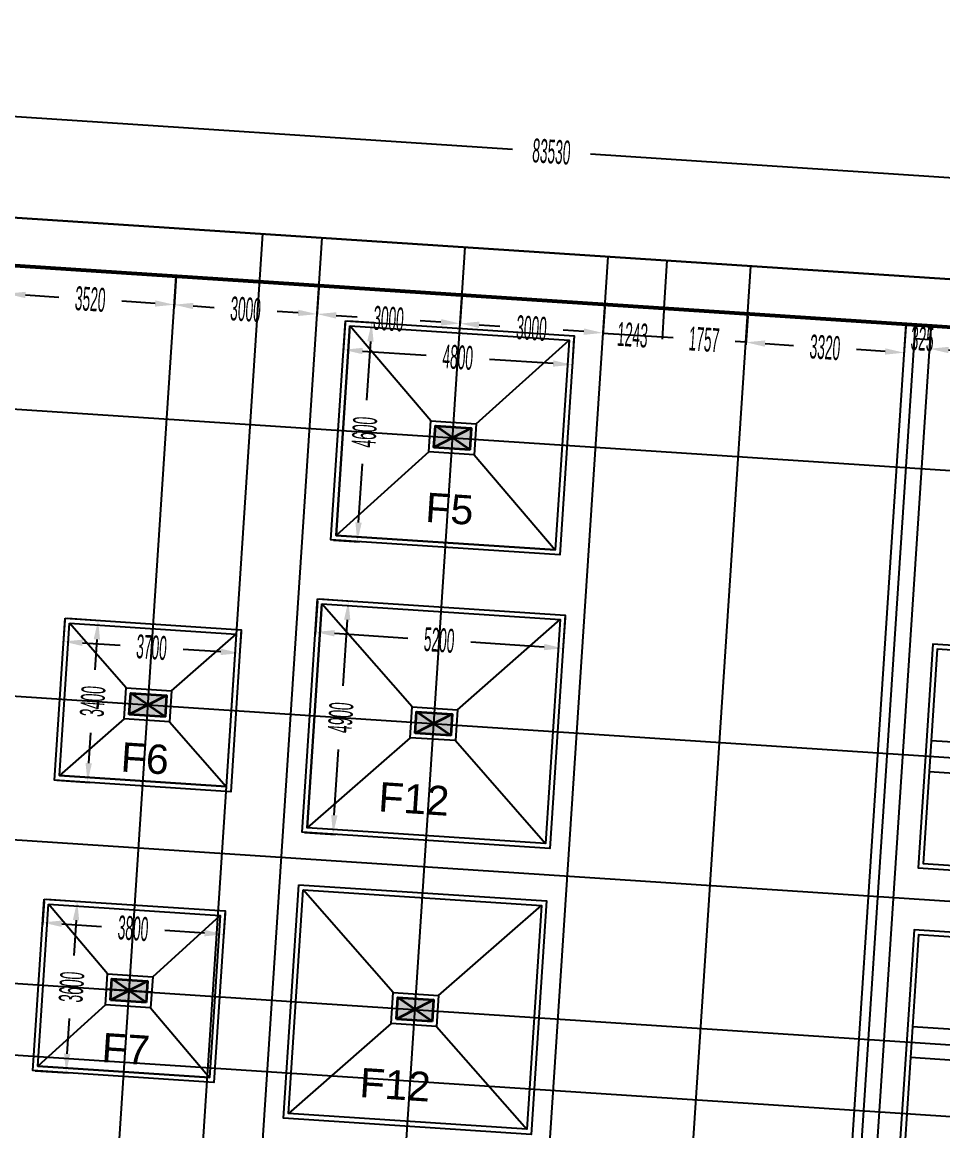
# Model space of a CAD drawing. Header units: millimetres. Extents: x -3092162 to 4513894, y -12317808 to 1849994.
# Drawn here: x 434183.31 to 434202.59, y -5893671.73 to -5893648.51 of the extents above; entities that cross this region are included whole.
import ezdxf

# ---------------------------------------------------------------- set-up
doc = ezdxf.new("R2010")
doc.units = ezdxf.units.MM
doc.header["$LTSCALE"] = 2
doc.header["$MEASUREMENT"] = 0
doc.header["$PDMODE"] = 34
doc.header["$PDSIZE"] = 500
doc.layers.add('cent lines', color=161, linetype='Continuous')
doc.layers.add('sree dim', color=7, linetype='Continuous')
for name, color, linetype, lineweight in [('coloumn', 10, 'Continuous', 35), ('FOUNDATIONS', 250, 'Continuous', 25), ('LINE', 250, 'Continuous', 20)]:
    doc.layers.add(name, color=color, linetype=linetype, lineweight=lineweight)
doc.styles.add('250', font='ARIALN.TTF', dxfattribs={"width": 0.5, "height": 150})
doc.styles.add('style3', font='arialbi.ttf')
doc.dimstyles.new('250', dxfattribs={"dimscale": 0, "dimtxt": 150, "dimasz": 50, "dimexe": 50, "dimexo": 50, "dimgap": 50, "dimtad": 1, "dimdec": 0, "dimzin": 0, "dimdsep": 46, "dimtxsty": '250', "dimblk": 'OBLIQUE', "dimcen": 100, "dimdle": 50, "dimclrd": 256, "dimclre": 256, "dimclrt": 256, "dimadec": 0, "dimazin": 2, "dimtfac": 1, "dimtdec": 0, "dimtofl": 0, "dimtmove": 1, "dimatfit": 0, "dimfxl": 50, "dimtolj": 1, "dimtzin": 0, "dimlwd": -1, "dimlwe": -1, "dimarcsym": 1})

# ---------------------------------------------------------------- blocks, each defined once
blk = doc.blocks.new('A$C59DD3E4C')
at = {"layer": 'coloumn', "ltscale": 100}
blk.add_hatch(color=252, dxfattribs=at).paths.add_polyline_path([(450, 750), (0, 750), (0, 0), (450, 0)])
at = {"layer": 'coloumn', "color": 252, "ltscale": 100}
for p, q in [((0, 750), (450, 750)), ((0, 0), (0, 750)), ((450, 750), (450, 0)), ((450, 0), (0, 0))]:
    blk.add_line(p, q, dxfattribs=at)
blk.add_lwpolyline([(450, 750), (0, 0), (0, 750), (450, 0)], dxfattribs=at)
blk = doc.blocks.new('*D576')
at = {"layer": 'Defpoints', "color": 0, "linetype": 'Continuous', "ltscale": 100, "transparency": 16777216}
for p in [(-2363216, -7813343), (-2358416, -7813343), (-2358416, -7813952)]:
    blk.add_point(p, dxfattribs=at)
at = {"layer": 'FOUNDATIONS', "ltscale": 100, "transparency": 16777216}
for p, q in [((-2363216, -7813393), (-2363216, -7814002)), ((-2358416, -7813393), (-2358416, -7814002)), ((-2362816, -7813952), (-2361484, -7813952)), ((-2358816, -7813952), (-2360148, -7813952))]:
    blk.add_line(p, q, dxfattribs=at)
at = {"layer": 'FOUNDATIONS', "linetype": 'Continuous', "ltscale": 100, "transparency": 16777216}
for points in [[(-2362816, -7813885), (-2362816, -7814018), (-2363216, -7813952)], [(-2358816, -7813885), (-2358816, -7814018), (-2358416, -7813952)]]:
    blk.add_solid(points, dxfattribs=at)
at = {"layer": 'FOUNDATIONS', "linetype": 'Continuous', "lineweight": 25, "ltscale": 100, "transparency": 16777216, "insert": (-2360816, -7813952), "char_height": 500, "attachment_point": 5, "style": '250'}
blk.add_mtext('\\A1;4800', dxfattribs=at)
blk = doc.blocks.new('*D577')
at = {"layer": 'Defpoints', "color": 0, "linetype": 'Continuous', "ltscale": 100, "transparency": 16777216}
for p in [(-2363216, -7813343), (-2363216, -7817943), (-2362664, -7817943)]:
    blk.add_point(p, dxfattribs=at)
at = {"layer": 'FOUNDATIONS', "ltscale": 100, "transparency": 16777216}
for p, q in [((-2363166, -7813343), (-2362614, -7813343)), ((-2362664, -7813743), (-2362664, -7814975)), ((-2362664, -7817543), (-2362664, -7816311)), ((-2363166, -7817943), (-2362614, -7817943))]:
    blk.add_line(p, q, dxfattribs=at)
at = {"layer": 'FOUNDATIONS', "linetype": 'Continuous', "ltscale": 100, "transparency": 16777216}
for points in [[(-2362730, -7813743), (-2362597, -7813743), (-2362664, -7813343)], [(-2362730, -7817543), (-2362597, -7817543), (-2362664, -7817943)]]:
    blk.add_solid(points, dxfattribs=at)
at = {"layer": 'FOUNDATIONS', "linetype": 'Continuous', "lineweight": 25, "ltscale": 100, "transparency": 16777216, "insert": (-2362664, -7815643), "char_height": 500, "attachment_point": 5, "rotation": 90, "style": '250'}
blk.add_mtext('\\A1;4600', dxfattribs=at)
blk = doc.blocks.new('*D579')
at = {"layer": 'Defpoints', "color": 0, "linetype": 'Continuous', "ltscale": 100, "transparency": 16777216}
for p in [(-2368666, -7819943), (-2364966, -7819943), (-2364966, -7820435)]:
    blk.add_point(p, dxfattribs=at)
at = {"layer": 'FOUNDATIONS', "ltscale": 100, "transparency": 16777216}
for p, q in [((-2368666, -7819993), (-2368666, -7820485)), ((-2364966, -7819993), (-2364966, -7820485)), ((-2368266, -7820435), (-2367478, -7820435)), ((-2365366, -7820435), (-2366154, -7820435))]:
    blk.add_line(p, q, dxfattribs=at)
at = {"layer": 'FOUNDATIONS', "linetype": 'Continuous', "ltscale": 100, "transparency": 16777216}
for points in [[(-2368266, -7820368), (-2368266, -7820502), (-2368666, -7820435)], [(-2365366, -7820368), (-2365366, -7820502), (-2364966, -7820435)]]:
    blk.add_solid(points, dxfattribs=at)
at = {"layer": 'FOUNDATIONS', "linetype": 'Continuous', "lineweight": 25, "ltscale": 100, "transparency": 16777216, "insert": (-2366816, -7820435), "char_height": 500, "attachment_point": 5, "style": '250'}
blk.add_mtext('\\A1;3700', dxfattribs=at)
blk = doc.blocks.new('*D580')
at = {"layer": 'Defpoints', "color": 0, "linetype": 'Continuous', "ltscale": 100, "transparency": 16777216}
for p in [(-2368666, -7819943), (-2368666, -7823343), (-2367971, -7823343)]:
    blk.add_point(p, dxfattribs=at)
at = {"layer": 'FOUNDATIONS', "ltscale": 100, "transparency": 16777216}
for p, q in [((-2368616, -7819943), (-2367921, -7819943)), ((-2367971, -7820343), (-2367971, -7820981)), ((-2367971, -7822943), (-2367971, -7822305)), ((-2368616, -7823343), (-2367921, -7823343))]:
    blk.add_line(p, q, dxfattribs=at)
at = {"layer": 'FOUNDATIONS', "linetype": 'Continuous', "ltscale": 100, "transparency": 16777216}
for points in [[(-2368038, -7820343), (-2367905, -7820343), (-2367971, -7819943)], [(-2368038, -7822943), (-2367905, -7822943), (-2367971, -7823343)]]:
    blk.add_solid(points, dxfattribs=at)
at = {"layer": 'FOUNDATIONS', "linetype": 'Continuous', "lineweight": 25, "ltscale": 100, "transparency": 16777216, "insert": (-2367971, -7821643), "char_height": 500, "attachment_point": 5, "rotation": 90, "style": '250'}
blk.add_mtext('\\A1;3400', dxfattribs=at)
blk = doc.blocks.new('*D581')
at = {"layer": 'Defpoints', "color": 0, "linetype": 'Continuous', "ltscale": 100, "transparency": 16777216}
for p in [(-2368716, -7825843), (-2364916, -7825843), (-2364916, -7826335)]:
    blk.add_point(p, dxfattribs=at)
at = {"layer": 'FOUNDATIONS', "ltscale": 100, "transparency": 16777216}
for p, q in [((-2368716, -7825893), (-2368716, -7826385)), ((-2364916, -7825893), (-2364916, -7826385)), ((-2368316, -7826335), (-2367478, -7826335)), ((-2365316, -7826335), (-2366154, -7826335))]:
    blk.add_line(p, q, dxfattribs=at)
at = {"layer": 'FOUNDATIONS', "linetype": 'Continuous', "ltscale": 100, "transparency": 16777216}
for points in [[(-2368316, -7826268), (-2368316, -7826402), (-2368716, -7826335)], [(-2365316, -7826268), (-2365316, -7826402), (-2364916, -7826335)]]:
    blk.add_solid(points, dxfattribs=at)
at = {"layer": 'FOUNDATIONS', "linetype": 'Continuous', "lineweight": 25, "ltscale": 100, "transparency": 16777216, "insert": (-2366816, -7826335), "char_height": 500, "attachment_point": 5, "style": '250'}
blk.add_mtext('\\A1;3800', dxfattribs=at)
blk = doc.blocks.new('*D582')
at = {"layer": 'Defpoints', "color": 0, "linetype": 'Continuous', "ltscale": 100, "transparency": 16777216}
for p in [(-2368716, -7825843), (-2368716, -7829443), (-2368021, -7829443)]:
    blk.add_point(p, dxfattribs=at)
at = {"layer": 'FOUNDATIONS', "ltscale": 100, "transparency": 16777216}
for p, q in [((-2368666, -7825843), (-2367971, -7825843)), ((-2368021, -7826243), (-2368021, -7826981)), ((-2368021, -7829043), (-2368021, -7828305)), ((-2368666, -7829443), (-2367971, -7829443))]:
    blk.add_line(p, q, dxfattribs=at)
at = {"layer": 'FOUNDATIONS', "linetype": 'Continuous', "ltscale": 100, "transparency": 16777216}
for points in [[(-2368088, -7826243), (-2367955, -7826243), (-2368021, -7825843)], [(-2368088, -7829043), (-2367955, -7829043), (-2368021, -7829443)]]:
    blk.add_solid(points, dxfattribs=at)
at = {"layer": 'FOUNDATIONS', "linetype": 'Continuous', "lineweight": 25, "ltscale": 100, "transparency": 16777216, "insert": (-2368021, -7827643), "char_height": 500, "attachment_point": 5, "rotation": 90, "style": '250'}
blk.add_mtext('\\A1;3600', dxfattribs=at)
blk = doc.blocks.new('*D448')
at = {"layer": 'Defpoints', "color": 0, "linetype": 'Continuous', "ltscale": 100, "transparency": 16777216}
for p in [(-2363416, -7819193), (-2358216, -7819193), (-2358216, -7819890)]:
    blk.add_point(p, dxfattribs=at)
at = {"layer": 'FOUNDATIONS', "ltscale": 100, "transparency": 16777216}
for p, q in [((-2363416, -7819243), (-2363416, -7819940)), ((-2358216, -7819243), (-2358216, -7819940)), ((-2363016, -7819890), (-2361476, -7819890)), ((-2358616, -7819890), (-2360156, -7819890))]:
    blk.add_line(p, q, dxfattribs=at)
at = {"layer": 'FOUNDATIONS', "linetype": 'Continuous', "ltscale": 100, "transparency": 16777216}
for points in [[(-2363016, -7819823), (-2363016, -7819956), (-2363416, -7819890)], [(-2358616, -7819823), (-2358616, -7819956), (-2358216, -7819890)]]:
    blk.add_solid(points, dxfattribs=at)
at = {"layer": 'FOUNDATIONS', "linetype": 'Continuous', "lineweight": 25, "ltscale": 100, "transparency": 16777216, "insert": (-2360816, -7819890), "char_height": 500, "attachment_point": 5, "style": '250'}
blk.add_mtext('\\A1;5200', dxfattribs=at)
blk = doc.blocks.new('*D449')
at = {"layer": 'Defpoints', "color": 0, "linetype": 'Continuous', "ltscale": 100, "transparency": 16777216}
for p in [(-2363416, -7819193), (-2363416, -7824093), (-2362768, -7824093)]:
    blk.add_point(p, dxfattribs=at)
at = {"layer": 'FOUNDATIONS', "ltscale": 100, "transparency": 16777216}
for p, q in [((-2363366, -7819193), (-2362718, -7819193)), ((-2362768, -7819593), (-2362768, -7820975)), ((-2362768, -7823693), (-2362768, -7822311)), ((-2363366, -7824093), (-2362718, -7824093))]:
    blk.add_line(p, q, dxfattribs=at)
at = {"layer": 'FOUNDATIONS', "linetype": 'Continuous', "ltscale": 100, "transparency": 16777216}
for points in [[(-2362834, -7819593), (-2362701, -7819593), (-2362768, -7819193)], [(-2362834, -7823693), (-2362701, -7823693), (-2362768, -7824093)]]:
    blk.add_solid(points, dxfattribs=at)
at = {"layer": 'FOUNDATIONS', "linetype": 'Continuous', "lineweight": 25, "ltscale": 100, "transparency": 16777216, "insert": (-2362768, -7821643), "char_height": 500, "attachment_point": 5, "rotation": 90, "style": '250'}
blk.add_mtext('\\A1;4900', dxfattribs=at)
blk = doc.blocks.new('*D475')
at = {"layer": 'Defpoints', "color": 0, "linetype": 'Continuous', "ltscale": 100, "transparency": 16777216}
for p in [(-2370336, -7812643), (-2366816, -7812693), (-2366816, -7813243)]:
    blk.add_point(p, dxfattribs=at)
at = {"layer": 'sree dim', "ltscale": 100, "transparency": 16777216}
for p, q in [((-2370336, -7812693), (-2370336, -7813293)), ((-2366816, -7812743), (-2366816, -7813293)), ((-2369936, -7813243), (-2369238, -7813243)), ((-2367216, -7813243), (-2367914, -7813243))]:
    blk.add_line(p, q, dxfattribs=at)
at = {"layer": 'sree dim', "linetype": 'Continuous', "ltscale": 100, "transparency": 16777216}
for points in [[(-2369936, -7813177), (-2369936, -7813310), (-2370336, -7813243)], [(-2367216, -7813177), (-2367216, -7813310), (-2366816, -7813243)]]:
    blk.add_solid(points, dxfattribs=at)
at = {"layer": 'sree dim', "linetype": 'Continuous', "lineweight": 25, "ltscale": 100, "transparency": 16777216, "insert": (-2368576, -7813243), "char_height": 500, "attachment_point": 5, "style": '250'}
blk.add_mtext('\\A1;3520', dxfattribs=at)
blk = doc.blocks.new('*D476')
at = {"layer": 'Defpoints', "color": 0, "linetype": 'Continuous', "ltscale": 100, "transparency": 16777216}
for p in [(-2366816, -7812643), (-2363816, -7812643), (-2363816, -7813243)]:
    blk.add_point(p, dxfattribs=at)
at = {"layer": 'sree dim', "ltscale": 100, "transparency": 16777216}
for p, q in [((-2366816, -7812693), (-2366816, -7813293)), ((-2363816, -7812693), (-2363816, -7813293)), ((-2366416, -7813243), (-2365978, -7813243)), ((-2364216, -7813243), (-2364654, -7813243))]:
    blk.add_line(p, q, dxfattribs=at)
at = {"layer": 'sree dim', "linetype": 'Continuous', "ltscale": 100, "transparency": 16777216}
for points in [[(-2366416, -7813177), (-2366416, -7813310), (-2366816, -7813243)], [(-2364216, -7813177), (-2364216, -7813310), (-2363816, -7813243)]]:
    blk.add_solid(points, dxfattribs=at)
at = {"layer": 'sree dim', "linetype": 'Continuous', "lineweight": 25, "ltscale": 100, "transparency": 16777216, "insert": (-2365316, -7813243), "char_height": 500, "attachment_point": 5, "style": '250'}
blk.add_mtext('\\A1;3000', dxfattribs=at)
blk = doc.blocks.new('*D477')
at = {"layer": 'Defpoints', "color": 0, "linetype": 'Continuous', "ltscale": 100, "transparency": 16777216}
for p in [(-2363816, -7812643), (-2360816, -7812643), (-2360816, -7813243)]:
    blk.add_point(p, dxfattribs=at)
at = {"layer": 'sree dim', "ltscale": 100, "transparency": 16777216}
for p, q in [((-2363816, -7812693), (-2363816, -7813293)), ((-2360816, -7812693), (-2360816, -7813293)), ((-2363416, -7813243), (-2362978, -7813243)), ((-2361216, -7813243), (-2361654, -7813243))]:
    blk.add_line(p, q, dxfattribs=at)
at = {"layer": 'sree dim', "linetype": 'Continuous', "ltscale": 100, "transparency": 16777216}
for points in [[(-2363416, -7813177), (-2363416, -7813310), (-2363816, -7813243)], [(-2361216, -7813177), (-2361216, -7813310), (-2360816, -7813243)]]:
    blk.add_solid(points, dxfattribs=at)
at = {"layer": 'sree dim', "linetype": 'Continuous', "lineweight": 25, "ltscale": 100, "transparency": 16777216, "insert": (-2362316, -7813243), "char_height": 500, "attachment_point": 5, "style": '250'}
blk.add_mtext('\\A1;3000', dxfattribs=at)
blk = doc.blocks.new('*D478')
at = {"layer": 'Defpoints', "color": 0, "linetype": 'Continuous', "ltscale": 100, "transparency": 16777216}
for p in [(-2360816, -7812643), (-2357816, -7812643), (-2357816, -7813243)]:
    blk.add_point(p, dxfattribs=at)
at = {"layer": 'sree dim', "ltscale": 100, "transparency": 16777216}
for p, q in [((-2360816, -7812693), (-2360816, -7813293)), ((-2357816, -7812693), (-2357816, -7813293)), ((-2360416, -7813243), (-2359978, -7813243)), ((-2358216, -7813243), (-2358654, -7813243))]:
    blk.add_line(p, q, dxfattribs=at)
at = {"layer": 'sree dim', "linetype": 'Continuous', "ltscale": 100, "transparency": 16777216}
for points in [[(-2360416, -7813177), (-2360416, -7813310), (-2360816, -7813243)], [(-2358216, -7813177), (-2358216, -7813310), (-2357816, -7813243)]]:
    blk.add_solid(points, dxfattribs=at)
at = {"layer": 'sree dim', "linetype": 'Continuous', "lineweight": 25, "ltscale": 100, "transparency": 16777216, "insert": (-2359316, -7813243), "char_height": 500, "attachment_point": 5, "style": '250'}
blk.add_mtext('\\A1;3000', dxfattribs=at)
blk = doc.blocks.new('*D479')
at = {"layer": 'Defpoints', "color": 0, "linetype": 'Continuous', "ltscale": 100, "transparency": 16777216}
for p in [(-2354816, -7812643), (-2351496, -7812643), (-2351496, -7813243)]:
    blk.add_point(p, dxfattribs=at)
at = {"layer": 'sree dim', "ltscale": 100, "transparency": 16777216}
for p, q in [((-2354816, -7812693), (-2354816, -7813293)), ((-2351496, -7812693), (-2351496, -7813293)), ((-2354416, -7813243), (-2353818, -7813243)), ((-2351896, -7813243), (-2352494, -7813243))]:
    blk.add_line(p, q, dxfattribs=at)
at = {"layer": 'sree dim', "linetype": 'Continuous', "ltscale": 100, "transparency": 16777216}
for points in [[(-2354416, -7813177), (-2354416, -7813310), (-2354816, -7813243)], [(-2351896, -7813177), (-2351896, -7813310), (-2351496, -7813243)]]:
    blk.add_solid(points, dxfattribs=at)
at = {"layer": 'sree dim', "linetype": 'Continuous', "lineweight": 25, "ltscale": 100, "transparency": 16777216, "insert": (-2353156, -7813243), "char_height": 500, "attachment_point": 5, "style": '250'}
blk.add_mtext('\\A1;3320', dxfattribs=at)
blk = doc.blocks.new('*D417')
at = {"layer": 'Defpoints', "color": 0, "linetype": 'Continuous', "ltscale": 100, "transparency": 16777216}
for p in [(-2357816, -7812643), (-2356573, -7812643), (-2356573, -7813245)]:
    blk.add_point(p, dxfattribs=at)
at = {"layer": 'sree dim', "ltscale": 100, "transparency": 16777216}
for p, q in [((-2357816, -7812693), (-2357816, -7813295)), ((-2356573, -7812693), (-2356573, -7813295)), ((-2357816, -7813245), (-2356573, -7813245))]:
    blk.add_line(p, q, dxfattribs=at)
at = {"layer": 'sree dim', "linetype": 'Continuous', "lineweight": 25, "ltscale": 100, "transparency": 16777216, "insert": (-2357195, -7813245), "char_height": 500, "attachment_point": 5, "style": '250'}
blk.add_mtext('\\A1;1243', dxfattribs=at)
blk = doc.blocks.new('*D551')
at = {"layer": 'Defpoints', "color": 0, "linetype": 'Continuous', "ltscale": 100, "transparency": 16777216}
for p in [(-2350971, -7812643), (-2348296, -7813125), (-2348296, -7839693)]:
    blk.add_point(p, dxfattribs=at)
at = {"layer": 'sree dim', "ltscale": 100, "transparency": 16777216}
for p, q in [((-2350971, -7812693), (-2350971, -7813175)), ((-2350571, -7813125), (-2350305, -7813125)), ((-2348696, -7813125), (-2348962, -7813125)), ((-2348296, -7839643), (-2348296, -7813075))]:
    blk.add_line(p, q, dxfattribs=at)
at = {"layer": 'sree dim', "linetype": 'Continuous', "ltscale": 100, "transparency": 16777216}
for points in [[(-2350571, -7813059), (-2350571, -7813192), (-2350971, -7813125)], [(-2348696, -7813059), (-2348696, -7813192), (-2348296, -7813125)]]:
    blk.add_solid(points, dxfattribs=at)
at = {"layer": 'sree dim', "linetype": 'Continuous', "lineweight": 25, "ltscale": 100, "transparency": 16777216, "insert": (-2349634, -7813125), "char_height": 500, "attachment_point": 5, "style": '250'}
blk.add_mtext('\\A1;2675', dxfattribs=at)
blk = doc.blocks.new('*D556')
at = {"layer": 'Defpoints', "color": 0, "linetype": 'Continuous', "ltscale": 100, "transparency": 16777216}
for p in [(-2317376, -7809526), (-2400906, -7811643), (-2317376, -7811643)]:
    blk.add_point(p, dxfattribs=at)
at = {"layer": 'sree dim', "ltscale": 100, "transparency": 16777216}
for p, q in [((-2400906, -7811593), (-2400906, -7809476)), ((-2400506, -7809526), (-2359962, -7809526)), ((-2317776, -7809526), (-2358320, -7809526)), ((-2317376, -7811593), (-2317376, -7809476))]:
    blk.add_line(p, q, dxfattribs=at)
at = {"layer": 'sree dim', "linetype": 'Continuous', "ltscale": 100, "transparency": 16777216}
for points in [[(-2400506, -7809460), (-2400506, -7809593), (-2400906, -7809526)], [(-2317776, -7809460), (-2317776, -7809593), (-2317376, -7809526)]]:
    blk.add_solid(points, dxfattribs=at)
at = {"layer": 'sree dim', "linetype": 'Continuous', "lineweight": 25, "ltscale": 100, "transparency": 16777216, "insert": (-2359141, -7809526), "char_height": 500, "attachment_point": 5, "style": '250'}
blk.add_mtext('\\A1;83530', dxfattribs=at)
blk = doc.blocks.new('*D557')
at = {"layer": 'Defpoints', "color": 0, "linetype": 'Continuous', "ltscale": 100, "transparency": 16777216}
for p in [(-2356573, -7812643), (-2354816, -7812643), (-2354816, -7813243)]:
    blk.add_point(p, dxfattribs=at)
at = {"layer": 'sree dim', "ltscale": 100, "transparency": 16777216}
for p, q in [((-2356573, -7812693), (-2356573, -7813293)), ((-2354816, -7812693), (-2354816, -7813293)), ((-2356573, -7813243), (-2356346, -7813243)), ((-2354816, -7813243), (-2355043, -7813243))]:
    blk.add_line(p, q, dxfattribs=at)
at = {"layer": 'sree dim', "linetype": 'Continuous', "lineweight": 25, "ltscale": 100, "transparency": 16777216, "insert": (-2355695, -7813243), "char_height": 500, "attachment_point": 5, "style": '250'}
blk.add_mtext('\\A1;1757', dxfattribs=at)
blk = doc.blocks.new('*D558')
at = {"layer": 'Defpoints', "color": 0, "linetype": 'Continuous', "ltscale": 100, "transparency": 16777216}
for p in [(-2351296, -7812969), (-2350971, -7812929), (-2350971, -7812969)]:
    blk.add_point(p, dxfattribs=at)
at = {"layer": 'sree dim', "ltscale": 100, "transparency": 16777216}
for p, q in [((-2351296, -7812919), (-2351296, -7812879)), ((-2350971, -7812919), (-2350971, -7812879)), ((-2351296, -7812929), (-2350971, -7812929))]:
    blk.add_line(p, q, dxfattribs=at)
at = {"layer": 'sree dim', "linetype": 'Continuous', "lineweight": 25, "ltscale": 100, "transparency": 16777216, "insert": (-2351134, -7812929), "char_height": 500, "attachment_point": 5, "style": '250'}
blk.add_mtext('\\A1;325', dxfattribs=at)
blk = doc.blocks.new('FKU')
at = {"color": 1, "ltscale": 0.01}
for points in [[(-2366816.1, -7827967.9), (-2366816.1, -7827317.9)], [(-2366341.1, -7827642.9), (-2367291.1, -7827642.9)]]:
    blk.add_lwpolyline(points, dxfattribs=at)
at = {"layer": 'cent lines', "lineweight": 30, "ltscale": 0.01}
blk.add_lwpolyline([(-2404906.1, -7892742.9), (-2313726.1, -7892742.9), (-2313726.1, -7811642.9), (-2404906.1, -7811642.9)], close=True, dxfattribs=at)
at = {"layer": 'cent lines', "ltscale": 0.01}
for points in [[(-2365058.7, -7892742.9), (-2365058.7, -7811642.9)], [(-2363816.1, -7892742.9), (-2363816.1, -7811642.9)], [(-2360816.1, -7892742.9), (-2360816.1, -7811642.9)], [(-2357816.1, -7892742.9), (-2357816.1, -7811642.9)], [(-2356573.5, -7812642.9), (-2356573.5, -7811642.9)], [(-2354816.1, -7892742.9), (-2354816.1, -7811642.9)], [(-2366816.1, -7892742.9), (-2366816.1, -7812642.9)], [(-2351496.1, -7892742.9), (-2351496.1, -7812642.9)], [(-2351296.1, -7892742.9), (-2351296.1, -7812642.9)], [(-2350971.1, -7892742.9), (-2350971.1, -7812642.9)], [(-2404906.1, -7815642.9), (-2313726.1, -7815642.9)], [(-2404906.1, -7821642.9), (-2313726.1, -7821642.9)], [(-2404906.1, -7824642.9), (-2313726.1, -7824642.9)], [(-2404906.1, -7827642.9), (-2313726.1, -7827642.9)], [(-2404906.1, -7829142.9), (-2313726.1, -7829142.9)]]:
    blk.add_lwpolyline(points, dxfattribs=at)
at = {"layer": 'cent lines', "color": 1, "lineweight": 53, "ltscale": 0.01}
blk.add_lwpolyline([(-2314376.1, -7840192.9), (-2403906.1, -7840192.9), (-2403906.1, -7812642.9), (-2314376.1, -7812642.9)], close=True, dxfattribs=at)
at = {"layer": 'FOUNDATIONS', "linetype": 'Continuous', "lineweight": 25, "ltscale": 100}
for p, q in [((-2363116.1, -7813442.9), (-2363116.1, -7817842.9)), ((-2361291.1, -7815317.9), (-2363116.1, -7813442.9)), ((-2360341.1, -7815317.9), (-2358516.1, -7813442.9)), ((-2361291.1, -7815967.9), (-2363116.1, -7817842.9)), ((-2360341.1, -7815967.9), (-2358516.1, -7817842.9)), ((-2363116.1, -7817842.9), (-2358516.1, -7817842.9)), ((-2363316.1, -7819292.9), (-2363316.1, -7823992.9)), ((-2361291.1, -7821317.9), (-2363316.1, -7819292.9)), ((-2360341.1, -7821317.9), (-2358316.1, -7819292.9)), ((-2367291.1, -7821317.9), (-2368566.1, -7820042.9)), ((-2366341.1, -7821317.9), (-2365066.1, -7820042.9)), ((-2342196.1, -7821317.9), (-2350396.1, -7821317.9)), ((-2367291.1, -7821967.9), (-2368566.1, -7823242.9)), ((-2366341.1, -7821967.9), (-2365066.1, -7823242.9)), ((-2361291.1, -7821967.9), (-2363316.1, -7823992.9)), ((-2360341.1, -7821967.9), (-2358316.1, -7823992.9)), ((-2342196.1, -7821967.9), (-2350396.1, -7821967.9)), ((-2368566.1, -7823242.9), (-2365066.1, -7823242.9)), ((-2361291.1, -7827317.9), (-2363316.1, -7825292.9)), ((-2360341.1, -7827317.9), (-2358316.1, -7825292.9)), ((-2367291.1, -7827317.9), (-2368616.1, -7825942.9)), ((-2366341.1, -7827317.9), (-2365016.1, -7825942.9)), ((-2342196.1, -7827317.9), (-2350396.1, -7827317.9)), ((-2367291.1, -7827967.9), (-2368616.1, -7829342.9)), ((-2366341.1, -7827967.9), (-2365016.1, -7829342.9)), ((-2361291.1, -7827967.9), (-2363316.1, -7829992.9)), ((-2360341.1, -7827967.9), (-2358316.1, -7829992.9)), ((-2342196.1, -7827967.9), (-2350396.1, -7827967.9)), ((-2368616.1, -7829342.9), (-2365016.1, -7829342.9))]:
    blk.add_line(p, q, dxfattribs=at)
for points in [[(-2363216.1, -7813342.9), (-2358416.1, -7813342.9), (-2358416.1, -7817942.9), (-2363216.1, -7817942.9)], [(-2363116.1, -7813442.9), (-2358516.1, -7813442.9), (-2358516.1, -7817842.9), (-2363116.1, -7817842.9)], [(-2361291.1, -7815317.9), (-2360341.1, -7815317.9), (-2360341.1, -7815967.9), (-2361291.1, -7815967.9)], [(-2361191.1, -7815417.9), (-2360441.1, -7815417.9), (-2360441.1, -7815867.9), (-2361191.1, -7815867.9)], [(-2363416.1, -7819192.9), (-2358216.1, -7819192.9), (-2358216.1, -7824092.9), (-2363416.1, -7824092.9)], [(-2363316.1, -7819292.9), (-2358316.1, -7819292.9), (-2358316.1, -7823992.9), (-2363316.1, -7823992.9)], [(-2342096.1, -7819292.9), (-2350496.1, -7819292.9), (-2350496.1, -7823992.9), (-2342096.1, -7823992.9)], [(-2342196.1, -7819392.9), (-2350396.1, -7819392.9), (-2350396.1, -7823892.9), (-2342196.1, -7823892.9)], [(-2368666.1, -7819942.9), (-2364966.1, -7819942.9), (-2364966.1, -7823342.9), (-2368666.1, -7823342.9)], [(-2368566.1, -7820042.9), (-2365066.1, -7820042.9), (-2365066.1, -7823242.9), (-2368566.1, -7823242.9)], [(-2367291.1, -7821317.9), (-2366341.1, -7821317.9), (-2366341.1, -7821967.9), (-2367291.1, -7821967.9)], [(-2367191.1, -7821417.9), (-2366441.1, -7821417.9), (-2366441.1, -7821867.9), (-2367191.1, -7821867.9)], [(-2361291.1, -7821317.9), (-2360341.1, -7821317.9), (-2360341.1, -7821967.9), (-2361291.1, -7821967.9)], [(-2361191.1, -7821417.9), (-2360441.1, -7821417.9), (-2360441.1, -7821867.9), (-2361191.1, -7821867.9)], [(-2363416.1, -7825192.9), (-2358216.1, -7825192.9), (-2358216.1, -7830092.9), (-2363416.1, -7830092.9)], [(-2363316.1, -7825292.9), (-2358316.1, -7825292.9), (-2358316.1, -7829992.9), (-2363316.1, -7829992.9)], [(-2342096.1, -7825292.9), (-2350496.1, -7825292.9), (-2350496.1, -7829992.9), (-2342096.1, -7829992.9)], [(-2342196.1, -7825392.9), (-2350396.1, -7825392.9), (-2350396.1, -7829892.9), (-2342196.1, -7829892.9)], [(-2368716.1, -7825842.9), (-2364916.1, -7825842.9), (-2364916.1, -7829442.9), (-2368716.1, -7829442.9)], [(-2368616.1, -7825942.9), (-2365016.1, -7825942.9), (-2365016.1, -7829342.9), (-2368616.1, -7829342.9)], [(-2367291.1, -7827317.9), (-2366341.1, -7827317.9), (-2366341.1, -7827967.9), (-2367291.1, -7827967.9)], [(-2361291.1, -7827317.9), (-2360341.1, -7827317.9), (-2360341.1, -7827967.9), (-2361291.1, -7827967.9)]]:
    blk.add_lwpolyline(points, close=True, dxfattribs=at)
at = {"layer": 'coloumn', "lineweight": 70, "rotation": 270}
for p in [(-2361191.1, -7815417.9), (-2361191.1, -7821417.9), (-2361191.1, -7827417.9)]:
    blk.add_blockref('A$C59DD3E4C', p, dxfattribs=at)
at = {"layer": 'coloumn', "ltscale": 100, "rotation": 270}
for p in [(-2367191.1, -7821417.9), (-2367191.1, -7827417.9)]:
    blk.add_blockref('A$C59DD3E4C', p, dxfattribs=at)
at = {"layer": 'LINE', "lineweight": 25, "char_height": 614.763, "width": 61500.785, "attachment_point": 3, "style": 'style3'}
for s, insert in [('{\\fArial|b0|i0|c0|p34;F5}', (-2360278.8, -7816820.9)), ('{\\fArial|b0|i0|c0|p34;F6}', (-2366302.3, -7822456.9)), ('{\\fArial|b0|i0|c0|p34;F12}', (-2360386.3, -7822934.4)), ('{\\fArial|b0|i0|c0|p34;F7}', (-2366302.3, -7828556.9)), ('{\\fArial|b0|i0|c0|p34;F12}', (-2360386.3, -7828934.4))]:
    blk.add_mtext(s, dxfattribs=dict(at, insert=insert))
at = {"layer": 'FOUNDATIONS', "linetype": 'Continuous', "lineweight": 25, "ltscale": 100}
for base, p1, p2, picture, middle in [((-2358416.1, -7813951.5), (-2363216.1, -7813342.9), (-2358416.1, -7813342.9), '*D576', (-2360816.1, -7813951.5)), ((-2358216.1, -7819889.5), (-2363416.1, -7819192.9), (-2358216.1, -7819192.9), '*D448', (-2360816.1, -7819889.5)), ((-2364966.1, -7820435), (-2368666.1, -7819942.9), (-2364966.1, -7819942.9), '*D579', (-2366816.1, -7820435)), ((-2364916.1, -7826335), (-2368716.1, -7825842.9), (-2364916.1, -7825842.9), '*D581', (-2366816.1, -7826335))]:
    dim = blk.add_linear_dim(base=base, p1=p1, p2=p2, dimstyle='250', override={"dimscale": 1, "dimtxt": 600, "dimasz": 400, "dimtad": 0, "dimtfillclr": 256}, dxfattribs=at)
    dim.commit()
    dim.dimension.update_dxf_attribs({"geometry": picture, "text_midpoint": middle})
for base, p1, p2, picture, middle in [((-2362663.5, -7817942.9), (-2363216.1, -7813342.9), (-2363216.1, -7817942.9), '*D577', (-2362663.5, -7815642.9)), ((-2362767.5, -7824092.9), (-2363416.1, -7819192.9), (-2363416.1, -7824092.9), '*D449', (-2362767.5, -7821642.9)), ((-2367971.5, -7823342.9), (-2368666.1, -7819942.9), (-2368666.1, -7823342.9), '*D580', (-2367971.5, -7821642.9)), ((-2368021.5, -7829442.9), (-2368716.1, -7825842.9), (-2368716.1, -7829442.9), '*D582', (-2368021.5, -7827642.9))]:
    dim = blk.add_linear_dim(base=base, p1=p1, p2=p2, angle=90, dimstyle='250', override={"dimscale": 1, "dimtxt": 600, "dimasz": 400, "dimtad": 0, "dimtfillclr": 256}, dxfattribs=at)
    dim.commit()
    dim.dimension.update_dxf_attribs({"geometry": picture, "text_midpoint": middle})
at = {"layer": 'sree dim', "linetype": 'Continuous', "lineweight": 25, "ltscale": 100}
for p1, p2, distance, picture, middle in [((-2400906.1, -7811642.9), (-2317376.1, -7811642.9), 2116.5, '*D556', (-2359141.1, -7809526.5)), ((-2357816.1, -7812642.9), (-2356573.5, -7812642.9), -601.8, '*D417', (-2357194.8, -7813244.8)), ((-2356573.5, -7812642.9), (-2354816.1, -7812642.9), -600.5, '*D557', (-2355694.8, -7813243.4)), ((-2351296.1, -7812969), (-2350971.1, -7812969), 39.7, '*D558', (-2351133.6, -7812929.3))]:
    dim = blk.add_aligned_dim(p1=p1, p2=p2, distance=distance, dimstyle='250', override={"dimscale": 1, "dimtxt": 600, "dimasz": 400, "dimtfillclr": 256}, dxfattribs=at)
    dim.commit()
    dim.dimension.update_dxf_attribs({"geometry": picture, "text_midpoint": middle})
for base, p1, p2, picture, middle in [((-2366816.1, -7813243.4), (-2370336.1, -7812642.9), (-2366816.1, -7812692.9), '*D475', (-2368576.1, -7813243.4)), ((-2363816.1, -7813243.4), (-2366816.1, -7812642.9), (-2363816.1, -7812642.9), '*D476', (-2365316.1, -7813243.4)), ((-2360816.1, -7813243.4), (-2363816.1, -7812642.9), (-2360816.1, -7812642.9), '*D477', (-2362316.1, -7813243.4)), ((-2357816.1, -7813243.4), (-2360816.1, -7812642.9), (-2357816.1, -7812642.9), '*D478', (-2359316.1, -7813243.4)), ((-2351496.1, -7813243.4), (-2354816.1, -7812642.9), (-2351496.1, -7812642.9), '*D479', (-2353156.1, -7813243.4)), ((-2348296.1, -7813125.4), (-2350971.1, -7812642.9), (-2348296.1, -7839692.9), '*D551', (-2349633.6, -7813125.4))]:
    dim = blk.add_linear_dim(base=base, p1=p1, p2=p2, angle=180, dimstyle='250', override={"dimscale": 1, "dimtxt": 600, "dimasz": 400, "dimtfillclr": 256}, dxfattribs=at)
    dim.commit()
    dim.dimension.update_dxf_attribs({"geometry": picture, "text_midpoint": middle})

msp = doc.modelspace()

# ---------------------------------------------------------------- block references
at = {"layer": 'FOUNDATIONS', "color": 0, "linetype": 'Continuous', "lineweight": 25, "xscale": 0.001000000000103515, "yscale": 0.001000000000103515, "zscale": 0.001000000000103515, "rotation": 356.2392210158609}
msp.add_blockref('FKU', (437060.691, -5886013.254, 3292.16), dxfattribs=at)

doc.saveas('drawing.dxf')
